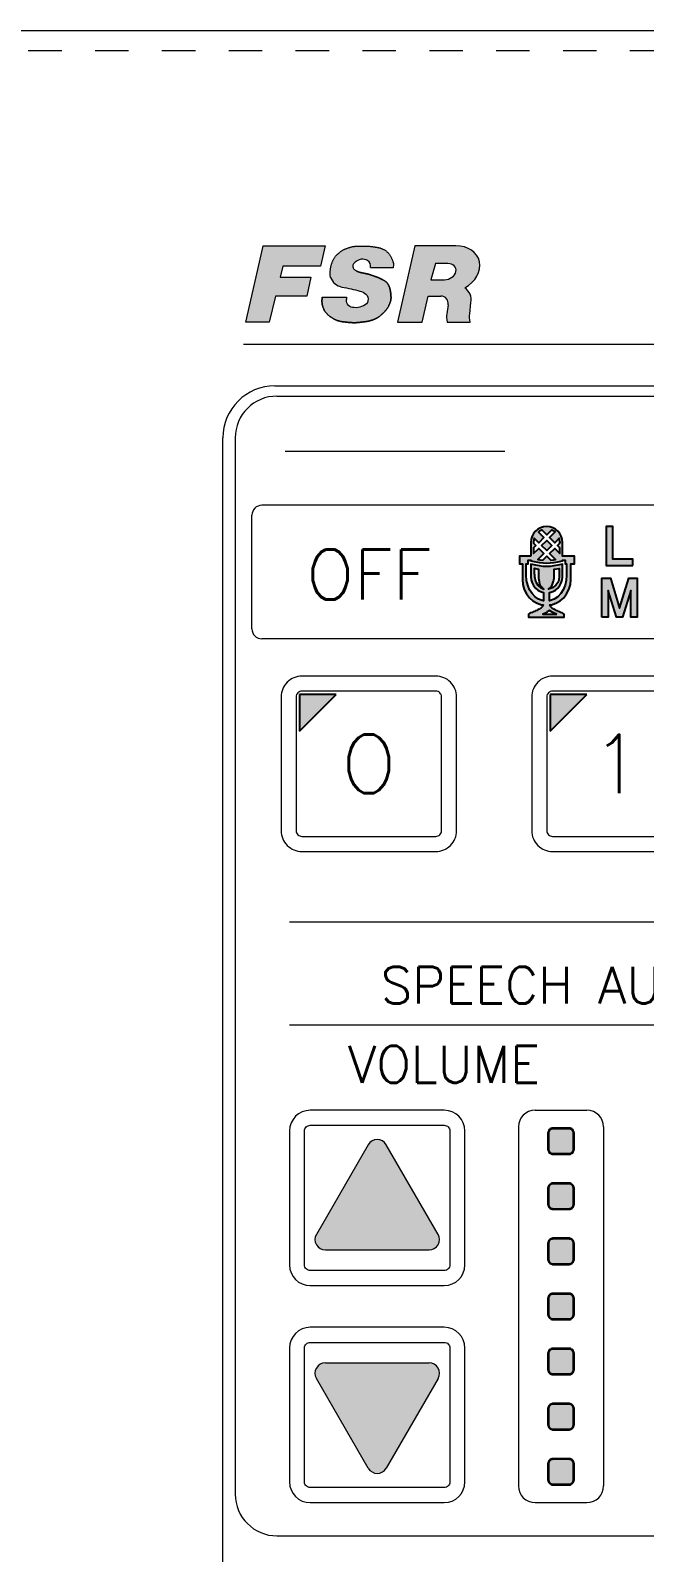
# Model space of a CAD drawing. Header units: inches. Extents: x 4.4 to 24.6, y 1.9 to 17.4.
# Drawn here: x 12.004 to 13.842, y 12.791 to 17.35 of the extents above; entities that cross this region are included whole.
import ezdxf
from ezdxf.enums import TextEntityAlignment as Align

# ---------------------------------------------------------------- set-up
doc = ezdxf.new("R2010")
doc.units = ezdxf.units.IN
doc.header["$LTSCALE"] = 0.4
doc.header["$MEASUREMENT"] = 0
doc.linetypes.add('HIDDEN', pattern=[0.375, 0.25, -0.125])
for name, color, linetype, lineweight in [('ML800-HIDDEN', 7, 'HIDDEN', 5), ('ML800-OBJECT', 7, 'Continuous', 15), ('ML800-TEXT', 7, 'Continuous', 9)]:
    doc.layers.add(name, color=color, linetype=linetype, lineweight=lineweight)
doc.layers.add('ML800-LED', color=251, linetype='Continuous')
doc.styles.add('LARGETEXT', font='romans.shx', dxfattribs={"height": 0.09})

# ---------------------------------------------------------------- blocks, each defined once
blk = doc.blocks.new('FSR')
h = blk.add_hatch(color=256)
h.paths.add_polyline_path([(0.5382, 0.2935, -0.172284), (0.5671, 0.2875, -0.332658), (0.5804, 0.2542), (0.6865, 0.2542), (0.688, 0.2698), (0.6874, 0.275), (0.687, 0.2768), (0.6866, 0.2786), (0.6862, 0.2804), (0.6856, 0.2823), (0.685, 0.2842), (0.6843, 0.2862), (0.6836, 0.2883), (0.6827, 0.2905), (0.6817, 0.2928), (0.6807, 0.2952), (0.6795, 0.2976), (0.6782, 0.3002), (0.6769, 0.3028), (0.6754, 0.3054), (0.674, 0.3081), (0.6724, 0.3106), (0.6709, 0.3131), (0.6693, 0.3155), (0.6677, 0.3177), (0.6661, 0.3198), (0.6645, 0.3218), (0.6628, 0.3237), (0.6611, 0.3255), (0.6593, 0.3272), (0.6574, 0.3289), (0.6554, 0.3306), (0.6533, 0.3322), (0.651, 0.3338), (0.6487, 0.3354), (0.6463, 0.337), (0.6438, 0.3384), (0.6413, 0.3398), (0.6387, 0.3411), (0.6361, 0.3423), (0.6335, 0.3434), (0.6309, 0.3444), (0.6283, 0.3453), (0.6257, 0.3461), (0.6232, 0.3468), (0.6206, 0.3474), (0.6181, 0.348), (0.6156, 0.3485), (0.6131, 0.349), (0.6106, 0.3495), (0.6082, 0.3499), (0.6058, 0.3503), (0.6033, 0.3507), (0.6009, 0.351), (0.5984, 0.3513), (0.5959, 0.3517), (0.5934, 0.352), (0.5909, 0.3523), (0.5883, 0.3527), (0.5858, 0.353), (0.5832, 0.3533), (0.5807, 0.3537), (0.5783, 0.3541), (0.5759, 0.3544), (0.5736, 0.3548), (0.5245, 0.3553), (0.5217, 0.3551), (0.519, 0.3549), (0.5164, 0.3547), (0.5138, 0.3545), (0.5113, 0.3542), (0.5088, 0.354), (0.5064, 0.3538), (0.5039, 0.3535), (0.5016, 0.3532), (0.4992, 0.3529), (0.4968, 0.3525), (0.4943, 0.352), (0.4919, 0.3514), (0.4894, 0.3507), (0.4868, 0.35), (0.4842, 0.3491), (0.4816, 0.3482), (0.479, 0.3473), (0.4764, 0.3464), (0.4738, 0.3454), (0.4712, 0.3444), (0.4686, 0.3435), (0.4661, 0.3426), (0.4636, 0.3416), (0.4612, 0.3407), (0.4587, 0.3396), (0.4563, 0.3385), (0.4539, 0.3373), (0.4515, 0.336), (0.4492, 0.3345), (0.4468, 0.3329), (0.4445, 0.3313), (0.4421, 0.3295), (0.4398, 0.3276), (0.4375, 0.3258), (0.4352, 0.3238), (0.433, 0.3219), (0.4308, 0.3199), (0.4286, 0.318), (0.4264, 0.316), (0.4243, 0.314), (0.4223, 0.3119), (0.4203, 0.3098), (0.4184, 0.3076), (0.4165, 0.3054), (0.4148, 0.3031), (0.4132, 0.3006), (0.4116, 0.2982), (0.4101, 0.2956), (0.4087, 0.2931), (0.4074, 0.2905), (0.4061, 0.2878), (0.405, 0.2852), (0.4039, 0.2825), (0.4028, 0.2799), (0.4018, 0.2772), (0.4009, 0.2744), (0.4, 0.2716), (0.3991, 0.2686), (0.3983, 0.2656), (0.3975, 0.2624), (0.3968, 0.2591), (0.3961, 0.2557), (0.3954, 0.2522), (0.3948, 0.2486), (0.3942, 0.245), (0.3937, 0.2413), (0.3934, 0.2377), (0.3931, 0.2341), (0.3929, 0.2305), (0.3929, 0.2271), (0.3929, 0.2237), (0.3931, 0.2204), (0.3934, 0.2173), (0.3938, 0.2143), (0.3943, 0.2114), (0.3949, 0.2088, 0.256407), (0.4483, 0.1643, -0.017323), (0.532, 0.1455, -0.121735), (0.5599, 0.1303, -0.580678), (0.5479, 0.077), (0.5395, 0.0739, -0.169947), (0.5053, 0.0686, -0.467288), (0.4697, 0.1055), (0.4692, 0.1171), (0.3556, 0.1169), (0.3554, 0.1121), (0.3552, 0.1076), (0.355, 0.1036), (0.3549, 0.0999), (0.3549, 0.0966), (0.355, 0.0934), (0.3552, 0.0904), (0.3556, 0.0875), (0.3561, 0.0847), (0.3567, 0.0819), (0.3574, 0.0793), (0.3582, 0.0767), (0.359, 0.0742), (0.3598, 0.0717), (0.3606, 0.0692), (0.3614, 0.0668), (0.3622, 0.0644), (0.3631, 0.0621), (0.364, 0.0598), (0.3649, 0.0576), (0.366, 0.0554), (0.3672, 0.0533), (0.3684, 0.0512), (0.3698, 0.0493), (0.3712, 0.0474), (0.3727, 0.0455), (0.3743, 0.0437), (0.376, 0.042), (0.3776, 0.0402), (0.3793, 0.0386), (0.3811, 0.0369), (0.3828, 0.0353), (0.3845, 0.0337), (0.3863, 0.0321), (0.3882, 0.0306), (0.39, 0.0291), (0.392, 0.0275), (0.394, 0.026), (0.396, 0.0245), (0.3981, 0.023), (0.4002, 0.0215), (0.4024, 0.0201), (0.4046, 0.0187), (0.4068, 0.0173), (0.409, 0.016), (0.4112, 0.0148), (0.4134, 0.0137), (0.4156, 0.0126), (0.4178, 0.0116), (0.42, 0.0106), (0.4222, 0.0097), (0.4244, 0.0089), (0.4267, 0.0081), (0.429, 0.0073), (0.4314, 0.0066), (0.4339, 0.0059), (0.4364, 0.0052), (0.4389, 0.0046), (0.4415, 0.004), (0.4441, 0.0035), (0.4467, 0.003), (0.4494, 0.0026), (0.452, 0.0022), (0.4546, 0.0018), (0.4572, 0.0015), (0.4598, 0.0012), (0.4624, 0.001), (0.4649, 0.0007), (0.4673, 0.0005), (0.4696, 0.0002), (0.4719, 0), (0.4741, -0.0002), (0.4763, -0.0005), (0.4784, -0.0007), (0.4805, -0.0009), (0.4826, -0.0011), (0.4847, -0.0013), (0.4868, -0.0015), (0.489, -0.0016), (0.4912, -0.0018), (0.4934, -0.0018), (0.4956, -0.0019), (0.4978, -0.002), (0.5001, -0.002), (0.5024, -0.002), (0.5047, -0.0021), (0.507, -0.0021), (0.5093, -0.002), (0.5116, -0.002), (0.514, -0.002), (0.5163, -0.0019), (0.5187, -0.0018), (0.521, -0.0016), (0.5234, -0.0014), (0.5257, -0.0012), (0.5281, -0.0009), (0.5305, -0.0006), (0.5328, -0.0003), (0.5352, 0), (0.5376, 0.0004), (0.54, 0.0007), (0.5424, 0.001), (0.5448, 0.0013), (0.5472, 0.0016), (0.5496, 0.0019), (0.552, 0.0021), (0.5544, 0.0024), (0.5567, 0.0027), (0.5591, 0.003), (0.5614, 0.0033), (0.5636, 0.0037), (0.5658, 0.0041), (0.5679, 0.0045), (0.57, 0.0049), (0.572, 0.0053), (0.574, 0.0058), (0.5759, 0.0063), (0.5777, 0.0068), (0.5795, 0.0072), (0.5812, 0.0077), (0.5829, 0.0082), (0.5846, 0.0087), (0.5863, 0.0093), (0.588, 0.0098), (0.5897, 0.0104), (0.5915, 0.0111), (0.5933, 0.0118), (0.5952, 0.0125), (0.5971, 0.0132), (0.599, 0.014), (0.6009, 0.0148), (0.6028, 0.0156), (0.6046, 0.0164), (0.6064, 0.0172), (0.608, 0.0179), (0.6096, 0.0187), (0.6112, 0.0195), (0.6127, 0.0204), (0.6142, 0.0213), (0.6157, 0.0223), (0.6173, 0.0233), (0.6189, 0.0244), (0.6205, 0.0257), (0.6222, 0.0271), (0.624, 0.0285), (0.6258, 0.03), (0.6277, 0.0316), (0.6296, 0.0333), (0.6315, 0.035), (0.6335, 0.0367), (0.6352, 0.0382), (0.652, 0.055), (0.6539, 0.0575), (0.6558, 0.0601), (0.6577, 0.0628), (0.6595, 0.0655), (0.6612, 0.0682), (0.6628, 0.071), (0.6644, 0.0737), (0.6658, 0.0765), (0.6672, 0.0792), (0.6685, 0.0818), (0.6696, 0.0844), (0.6707, 0.087), (0.6717, 0.0895), (0.6726, 0.0919), (0.6734, 0.0942), (0.674, 0.0965), (0.6746, 0.0987), (0.6751, 0.1009), (0.6756, 0.103), (0.6759, 0.105), (0.6762, 0.107), (0.6764, 0.1089), (0.6765, 0.1108), (0.6766, 0.1127), (0.6767, 0.1146), (0.6766, 0.1165), (0.6766, 0.1183), (0.6765, 0.1202), (0.6764, 0.122), (0.6763, 0.1239), (0.6761, 0.1257), (0.676, 0.1276), (0.6758, 0.1295), (0.6756, 0.1314), (0.6754, 0.1333), (0.6752, 0.1352), (0.675, 0.1371), (0.6747, 0.139), (0.6745, 0.1409), (0.6742, 0.1428), (0.6739, 0.1447), (0.6736, 0.1466), (0.6733, 0.1485), (0.6729, 0.1504), (0.6725, 0.1523), (0.6721, 0.1542), (0.6716, 0.1561), (0.671, 0.1581), (0.6704, 0.16), (0.6697, 0.162), (0.669, 0.1639), (0.6683, 0.1658), (0.6675, 0.1677), (0.6667, 0.1695), (0.6659, 0.1713), (0.665, 0.173), (0.6642, 0.1747), (0.6632, 0.1763), (0.6623, 0.1779), (0.6613, 0.1795), (0.6602, 0.181), (0.6591, 0.1824), (0.658, 0.1838), (0.6567, 0.1852), (0.6554, 0.1865), (0.6541, 0.1878), (0.6526, 0.1891), (0.6511, 0.1903), (0.6494, 0.1915), (0.6477, 0.1927), (0.6459, 0.1938), (0.644, 0.1949), (0.642, 0.1959), (0.6401, 0.1969), (0.6381, 0.1978), (0.6363, 0.1987), (0.6346, 0.1994), (0.6331, 0.2001), (0.6312, 0.201), (0.6295, 0.2019), (0.6283, 0.2026), (0.6278, 0.2029), (0.6271, 0.2033), (0.6262, 0.2038), (0.6252, 0.2044), (0.6239, 0.2051), (0.6224, 0.2058), (0.6207, 0.2066), (0.6189, 0.2074), (0.617, 0.2083), (0.615, 0.2091), (0.6129, 0.21), (0.6108, 0.2108), (0.6086, 0.2116), (0.6065, 0.2123), (0.6042, 0.2131), (0.602, 0.2138), (0.5998, 0.2146), (0.5975, 0.2154), (0.5952, 0.2161), (0.5929, 0.2169), (0.5907, 0.2177), (0.5884, 0.2185), (0.5862, 0.2193), (0.5841, 0.2201), (0.582, 0.2208), (0.5801, 0.2215), (0.5782, 0.2221), (0.5764, 0.2226), (0.5747, 0.2231), (0.5731, 0.2235), (0.5715, 0.2239), (0.5699, 0.2243), (0.5683, 0.2246), (0.5666, 0.225), (0.5648, 0.2254), (0.5628, 0.2258), (0.5608, 0.2262), (0.5587, 0.2266), (0.5565, 0.2271), (0.5542, 0.2276), (0.5518, 0.2281), (0.5494, 0.2286), (0.547, 0.2291), (0.5445, 0.2296), (0.542, 0.2302), (0.5396, 0.2307), (0.5371, 0.2312), (0.5347, 0.2318), (0.5324, 0.2324), (0.5301, 0.2331), (0.5279, 0.2338), (0.5258, 0.2346), (0.5238, 0.2354), (0.5219, 0.2363), (0.5201, 0.2372, -0.052854), (0.5066, 0.2452, -0.41838), (0.5026, 0.2727, -0.199774)])
h.paths.add_polyline_path([(0.1382, 0.1223), (0.284, 0.1223), (0.3029, 0.2099), (0.1605, 0.2099), (0.1731, 0.2617), (0.3486, 0.2617), (0.3696, 0.3558), (0.0809, 0.3558), (0.0791, 0.3487), (0, 0), (0.1089, 0)])
edge = h.paths.add_edge_path()
edge.add_line((0.8496, 0.122), (0.9089, 0.122))
edge.add_ellipse((0.9049, 0.0835), major_axis=(0.027, 0.0298), ratio=0.901208, start_angle=-54.09358, end_angle=39.19101, ccw=False)
edge.add_line((0.9425, 0.0812), (0.9361, 0.0398))
edge.add_arc((1.0118, 0.025), 0.0771, 168.93263, 198.06236)
edge.add_line((0.9385, 0.0011), (1.0457, 0.0011))
edge.add_arc((1.119, 0.025), 0.0771, 168.93263, 198.06236, ccw=False)
edge.add_line((1.0434, 0.0398), (1.0485, 0.0921))
edge.add_arc((0.9852, 0.1055), 0.0647, 348.06584, 417.54018)
edge.add_ellipse((0.9563, 0.2467), major_axis=(-0.1294, -0.0458), ratio=0.768806, start_angle=103.09013, end_angle=245.24428)
edge.add_line((0.9785, 0.3562), (0.7873, 0.3562))
edge.add_line((0.7873, 0.3562), (0.707, 0.0011))
edge.add_line((0.707, 0.0011), (0.8217, 0.0011))
edge.add_line((0.8217, 0.0011), (0.8496, 0.122))
edge = h.paths.add_edge_path(flags=16)
edge.add_line((0.8834, 0.2738), (0.8627, 0.1984))
edge.add_line((0.8627, 0.1984), (0.9197, 0.1984))
edge.add_line((0.9197, 0.1984), (0.926, 0.1984))
edge.add_ellipse((0.9332, 0.2361), major_axis=(-0.0445, -0.0158), ratio=0.768806, start_angle=65.83641, end_angle=245.27137)
edge.add_line((0.9408, 0.2738), (0.9352, 0.2738))
edge.add_line((0.9352, 0.2738), (0.8834, 0.2738))
at = {"linetype": 'Continuous'}
for points in [[(0, 0), (0.0791, 0.3487), (0.0809, 0.3558), (0.3696, 0.3558), (0.3486, 0.2617), (0.1731, 0.2617), (0.1605, 0.2099), (0.3029, 0.2099), (0.284, 0.1223), (0.1382, 0.1223), (0.1089, 0)], [(0.489, -0.0016), (0.4912, -0.0018), (0.4934, -0.0018), (0.4956, -0.0019), (0.4978, -0.002), (0.5001, -0.002), (0.5024, -0.002), (0.5047, -0.0021), (0.507, -0.0021), (0.5093, -0.002), (0.5116, -0.002), (0.514, -0.002), (0.5163, -0.0019), (0.5187, -0.0018), (0.521, -0.0016), (0.5234, -0.0014), (0.5257, -0.0012), (0.5281, -0.0009), (0.5305, -0.0006), (0.5328, -0.0003), (0.5352, 0), (0.5376, 0.0004), (0.54, 0.0007), (0.5424, 0.001), (0.5448, 0.0013), (0.5472, 0.0016), (0.5496, 0.0019), (0.552, 0.0021), (0.5544, 0.0024), (0.5567, 0.0027), (0.5591, 0.003), (0.5614, 0.0033), (0.5636, 0.0037), (0.5658, 0.0041), (0.5679, 0.0045), (0.57, 0.0049), (0.572, 0.0053), (0.574, 0.0058), (0.5759, 0.0063), (0.5777, 0.0068), (0.5795, 0.0072), (0.5812, 0.0077), (0.5829, 0.0082), (0.5846, 0.0087), (0.5863, 0.0093), (0.588, 0.0098), (0.5897, 0.0104), (0.5915, 0.0111), (0.5933, 0.0118), (0.5952, 0.0125), (0.5971, 0.0132), (0.599, 0.014), (0.6009, 0.0148), (0.6028, 0.0156), (0.6046, 0.0164), (0.6064, 0.0172), (0.608, 0.0179), (0.6096, 0.0187), (0.6112, 0.0195), (0.6127, 0.0204), (0.6142, 0.0213), (0.6157, 0.0223), (0.6173, 0.0233), (0.6189, 0.0244), (0.6205, 0.0257), (0.6222, 0.0271), (0.624, 0.0285), (0.6258, 0.03), (0.6277, 0.0316), (0.6296, 0.0333), (0.6315, 0.035), (0.6335, 0.0367), (0.6355, 0.0385), (0.6376, 0.0403), (0.6397, 0.0422), (0.6418, 0.0441), (0.6438, 0.046), (0.6459, 0.0481), (0.648, 0.0503), (0.65, 0.0526), (0.652, 0.055), (0.6539, 0.0575), (0.6558, 0.0601), (0.6577, 0.0628), (0.6595, 0.0655), (0.6612, 0.0682), (0.6628, 0.071), (0.6644, 0.0737), (0.6658, 0.0765), (0.6672, 0.0792), (0.6685, 0.0818), (0.6696, 0.0844), (0.6707, 0.087), (0.6717, 0.0895), (0.6726, 0.0919), (0.6734, 0.0942), (0.674, 0.0965), (0.6746, 0.0987), (0.6751, 0.1009), (0.6756, 0.103), (0.6759, 0.105), (0.6762, 0.107), (0.6764, 0.1089), (0.6765, 0.1108), (0.6766, 0.1127), (0.6767, 0.1146), (0.6766, 0.1165), (0.6766, 0.1183), (0.6765, 0.1202), (0.6764, 0.122), (0.6763, 0.1239), (0.6761, 0.1257), (0.676, 0.1276), (0.6758, 0.1295), (0.6756, 0.1314), (0.6754, 0.1333), (0.6752, 0.1352), (0.675, 0.1371), (0.6747, 0.139), (0.6745, 0.1409), (0.6742, 0.1428), (0.6739, 0.1447), (0.6736, 0.1466), (0.6733, 0.1485), (0.6729, 0.1504), (0.6725, 0.1523), (0.6721, 0.1542), (0.6716, 0.1561), (0.671, 0.1581), (0.6704, 0.16), (0.6697, 0.162), (0.669, 0.1639), (0.6683, 0.1658), (0.6675, 0.1677), (0.6667, 0.1695), (0.6659, 0.1713), (0.665, 0.173), (0.6642, 0.1747), (0.6632, 0.1763), (0.6623, 0.1779), (0.6613, 0.1795), (0.6602, 0.181), (0.6591, 0.1824), (0.658, 0.1838), (0.6567, 0.1852), (0.6554, 0.1865), (0.6541, 0.1878), (0.6526, 0.1891), (0.6511, 0.1903), (0.6494, 0.1915), (0.6477, 0.1927), (0.6459, 0.1938), (0.644, 0.1949), (0.642, 0.1959), (0.6401, 0.1969), (0.6381, 0.1978), (0.6363, 0.1987), (0.6346, 0.1994), (0.6331, 0.2001), (0.6318, 0.2007), (0.6308, 0.2012), (0.63, 0.2016), (0.6294, 0.2019), (0.6289, 0.2023), (0.6283, 0.2026), (0.6278, 0.2029), (0.6271, 0.2033), (0.6262, 0.2038), (0.6252, 0.2044), (0.6239, 0.2051), (0.6224, 0.2058), (0.6207, 0.2066), (0.6189, 0.2074), (0.617, 0.2083), (0.615, 0.2091), (0.6129, 0.21), (0.6108, 0.2108), (0.6086, 0.2116), (0.6065, 0.2123), (0.6042, 0.2131), (0.602, 0.2138), (0.5998, 0.2146), (0.5975, 0.2154), (0.5952, 0.2161), (0.5929, 0.2169), (0.5907, 0.2177), (0.5884, 0.2185), (0.5862, 0.2193), (0.5841, 0.2201), (0.582, 0.2208), (0.5801, 0.2215), (0.5782, 0.2221), (0.5764, 0.2226), (0.5747, 0.2231), (0.5731, 0.2235), (0.5715, 0.2239), (0.5699, 0.2243), (0.5683, 0.2246), (0.5666, 0.225), (0.5648, 0.2254), (0.5628, 0.2258), (0.5608, 0.2262), (0.5587, 0.2266), (0.5565, 0.2271), (0.5542, 0.2276), (0.5518, 0.2281), (0.5494, 0.2286), (0.547, 0.2291), (0.5445, 0.2296), (0.542, 0.2302), (0.5396, 0.2307), (0.5371, 0.2312), (0.5347, 0.2318), (0.5324, 0.2324), (0.5301, 0.2331), (0.5279, 0.2338), (0.5258, 0.2346), (0.5238, 0.2354), (0.5219, 0.2363), (0.5201, 0.2372), (0.5219, 0.2363), (0.5238, 0.2354), (0.5258, 0.2346), (0.5279, 0.2338), (0.5301, 0.2331), (0.5324, 0.2324), (0.5347, 0.2318), (0.5371, 0.2312), (0.5396, 0.2307), (0.542, 0.2302), (0.5445, 0.2296), (0.547, 0.2291), (0.5494, 0.2286), (0.5518, 0.2281), (0.5542, 0.2276), (0.5565, 0.2271), (0.5587, 0.2266), (0.5608, 0.2262), (0.5628, 0.2258), (0.5648, 0.2254), (0.5666, 0.225), (0.5683, 0.2246), (0.5699, 0.2243), (0.5715, 0.2239), (0.5731, 0.2235), (0.5747, 0.2231), (0.5764, 0.2226), (0.5782, 0.2221), (0.5801, 0.2215), (0.582, 0.2208), (0.5841, 0.2201), (0.5862, 0.2193), (0.5884, 0.2185), (0.5907, 0.2177), (0.5929, 0.2169), (0.5952, 0.2161), (0.5975, 0.2154), (0.5998, 0.2146), (0.602, 0.2138), (0.6042, 0.2131), (0.6065, 0.2123), (0.6086, 0.2116), (0.6108, 0.2108), (0.6129, 0.21), (0.615, 0.2091), (0.617, 0.2083), (0.6189, 0.2074), (0.6207, 0.2066), (0.6224, 0.2058), (0.6239, 0.2051), (0.6252, 0.2044), (0.6262, 0.2038), (0.6271, 0.2033), (0.6278, 0.2029), (0.6283, 0.2026), (0.6289, 0.2023), (0.6294, 0.2019), (0.63, 0.2016), (0.6308, 0.2012), (0.6318, 0.2007), (0.6331, 0.2001), (0.6346, 0.1994), (0.6363, 0.1987), (0.6381, 0.1978), (0.6401, 0.1969), (0.642, 0.1959), (0.644, 0.1949), (0.6459, 0.1938), (0.6477, 0.1927), (0.6494, 0.1915), (0.6511, 0.1903), (0.6526, 0.1891), (0.6541, 0.1878), (0.6554, 0.1865), (0.6567, 0.1852), (0.658, 0.1838), (0.6591, 0.1824), (0.6602, 0.181), (0.6613, 0.1795), (0.6623, 0.1779), (0.6632, 0.1763), (0.6642, 0.1747), (0.665, 0.173), (0.6659, 0.1713), (0.6667, 0.1695), (0.6675, 0.1677), (0.6683, 0.1658), (0.669, 0.1639), (0.6697, 0.162), (0.6704, 0.16), (0.671, 0.1581), (0.6716, 0.1561), (0.6721, 0.1542), (0.6725, 0.1523), (0.6729, 0.1504), (0.6733, 0.1485), (0.6736, 0.1466), (0.6739, 0.1447), (0.6742, 0.1428), (0.6745, 0.1409), (0.6747, 0.139), (0.675, 0.1371), (0.6752, 0.1352), (0.6754, 0.1333), (0.6756, 0.1314), (0.6758, 0.1295), (0.676, 0.1276), (0.6761, 0.1257), (0.6763, 0.1239), (0.6764, 0.122), (0.6765, 0.1202), (0.6766, 0.1183), (0.6766, 0.1165), (0.6767, 0.1146), (0.6766, 0.1127), (0.6765, 0.1108), (0.6764, 0.1089), (0.6762, 0.107), (0.6759, 0.105), (0.6756, 0.103), (0.6751, 0.1009), (0.6746, 0.0987), (0.674, 0.0965), (0.6734, 0.0942), (0.6726, 0.0919), (0.6717, 0.0895), (0.6707, 0.087), (0.6696, 0.0844), (0.6685, 0.0818), (0.6672, 0.0792), (0.6658, 0.0765), (0.6644, 0.0737), (0.6628, 0.071), (0.6612, 0.0682), (0.6595, 0.0655), (0.6577, 0.0628), (0.6558, 0.0601), (0.6539, 0.0575), (0.652, 0.055), (0.65, 0.0526), (0.648, 0.0503), (0.6459, 0.0481), (0.6438, 0.046), (0.6418, 0.0441), (0.6397, 0.0422), (0.6376, 0.0403), (0.6355, 0.0385), (0.6335, 0.0367), (0.6315, 0.035), (0.6296, 0.0333), (0.6277, 0.0316), (0.6258, 0.03), (0.624, 0.0285), (0.6222, 0.0271), (0.6205, 0.0257), (0.6189, 0.0244), (0.6173, 0.0233), (0.6157, 0.0223), (0.6142, 0.0213), (0.6127, 0.0204), (0.6112, 0.0195), (0.6096, 0.0187), (0.608, 0.0179), (0.6064, 0.0172), (0.6046, 0.0164), (0.6028, 0.0156), (0.6009, 0.0148), (0.599, 0.014), (0.5971, 0.0132), (0.5952, 0.0125), (0.5933, 0.0118), (0.5915, 0.0111), (0.5897, 0.0104), (0.588, 0.0098), (0.5863, 0.0093), (0.5846, 0.0087), (0.5829, 0.0082), (0.5812, 0.0077), (0.5795, 0.0072), (0.5777, 0.0068), (0.5759, 0.0063), (0.574, 0.0058), (0.572, 0.0053), (0.57, 0.0049), (0.5679, 0.0045), (0.5658, 0.0041), (0.5636, 0.0037), (0.5614, 0.0033), (0.5591, 0.003), (0.5567, 0.0027), (0.5544, 0.0024), (0.552, 0.0021), (0.5496, 0.0019), (0.5472, 0.0016), (0.5448, 0.0013), (0.5424, 0.001), (0.54, 0.0007), (0.5376, 0.0004), (0.5352, 0), (0.5328, -0.0003), (0.5305, -0.0006), (0.5281, -0.0009), (0.5257, -0.0012), (0.5234, -0.0014), (0.521, -0.0016), (0.5187, -0.0018), (0.5163, -0.0019), (0.514, -0.002), (0.5116, -0.002), (0.5093, -0.002), (0.507, -0.0021), (0.5047, -0.0021), (0.5024, -0.002), (0.5001, -0.002), (0.4978, -0.002), (0.4956, -0.0019), (0.4934, -0.0018), (0.4912, -0.0018), (0.489, -0.0016), (0.4868, -0.0015), (0.4847, -0.0013), (0.4826, -0.0011), (0.4805, -0.0009), (0.4784, -0.0007), (0.4763, -0.0005), (0.4741, -0.0002), (0.4719, 0), (0.4696, 0.0002), (0.4673, 0.0005), (0.4649, 0.0007), (0.4624, 0.001), (0.4598, 0.0012), (0.4572, 0.0015), (0.4546, 0.0018), (0.452, 0.0022), (0.4494, 0.0026), (0.4467, 0.003), (0.4441, 0.0035), (0.4415, 0.004), (0.4389, 0.0046), (0.4364, 0.0052), (0.4339, 0.0059), (0.4314, 0.0066), (0.429, 0.0073), (0.4267, 0.0081), (0.4244, 0.0089), (0.4222, 0.0097), (0.42, 0.0106), (0.4178, 0.0116), (0.4156, 0.0126), (0.4134, 0.0137), (0.4112, 0.0148), (0.409, 0.016), (0.4068, 0.0173), (0.4046, 0.0187), (0.4024, 0.0201), (0.4002, 0.0215), (0.3981, 0.023), (0.396, 0.0245), (0.394, 0.026), (0.392, 0.0275), (0.39, 0.0291), (0.3882, 0.0306), (0.3863, 0.0321), (0.3845, 0.0337), (0.3828, 0.0353), (0.3811, 0.0369), (0.3793, 0.0386), (0.3776, 0.0402), (0.376, 0.042), (0.3743, 0.0437), (0.3727, 0.0455), (0.3712, 0.0474), (0.3698, 0.0493), (0.3684, 0.0512), (0.3672, 0.0533), (0.366, 0.0554), (0.3649, 0.0576), (0.364, 0.0598), (0.3631, 0.0621), (0.3622, 0.0644), (0.3614, 0.0668), (0.3606, 0.0692), (0.3598, 0.0717), (0.359, 0.0742), (0.3582, 0.0767), (0.3574, 0.0793), (0.3567, 0.0819), (0.3561, 0.0847), (0.3556, 0.0875), (0.3552, 0.0904), (0.355, 0.0934), (0.3549, 0.0966), (0.3549, 0.0999), (0.355, 0.1036), (0.3552, 0.1076), (0.3554, 0.1121), (0.3556, 0.1169), (0.3554, 0.1121), (0.3552, 0.1076), (0.355, 0.1036), (0.3549, 0.0999), (0.3549, 0.0966), (0.355, 0.0934), (0.3552, 0.0904), (0.3556, 0.0875), (0.3561, 0.0847), (0.3567, 0.0819), (0.3574, 0.0793), (0.3582, 0.0767), (0.359, 0.0742), (0.3598, 0.0717), (0.3606, 0.0692), (0.3614, 0.0668), (0.3622, 0.0644), (0.3631, 0.0621), (0.364, 0.0598), (0.3649, 0.0576), (0.366, 0.0554), (0.3672, 0.0533), (0.3684, 0.0512), (0.3698, 0.0493), (0.3712, 0.0474), (0.3727, 0.0455), (0.3743, 0.0437), (0.376, 0.042), (0.3776, 0.0402), (0.3793, 0.0386), (0.3811, 0.0369), (0.3828, 0.0353), (0.3845, 0.0337), (0.3863, 0.0321), (0.3882, 0.0306), (0.39, 0.0291), (0.392, 0.0275), (0.394, 0.026), (0.396, 0.0245), (0.3981, 0.023), (0.4002, 0.0215), (0.4024, 0.0201), (0.4046, 0.0187), (0.4068, 0.0173), (0.409, 0.016), (0.4112, 0.0148), (0.4134, 0.0137), (0.4156, 0.0126), (0.4178, 0.0116), (0.42, 0.0106), (0.4222, 0.0097), (0.4244, 0.0089), (0.4267, 0.0081), (0.429, 0.0073), (0.4314, 0.0066), (0.4339, 0.0059), (0.4364, 0.0052), (0.4389, 0.0046), (0.4415, 0.004), (0.4441, 0.0035), (0.4467, 0.003), (0.4494, 0.0026), (0.452, 0.0022), (0.4546, 0.0018), (0.4572, 0.0015), (0.4598, 0.0012), (0.4624, 0.001), (0.4649, 0.0007), (0.4673, 0.0005), (0.4696, 0.0002), (0.4719, 0), (0.4741, -0.0002), (0.4763, -0.0005), (0.4784, -0.0007), (0.4805, -0.0009), (0.4826, -0.0011), (0.4847, -0.0013), (0.4868, -0.0015)]]:
    blk.add_lwpolyline(points, close=True, dxfattribs=at)
for points in [[(0.3949, 0.2088), (0.3943, 0.2114), (0.3938, 0.2143), (0.3934, 0.2173), (0.3931, 0.2204), (0.3929, 0.2237), (0.3929, 0.2271), (0.3929, 0.2305), (0.3931, 0.2341), (0.3934, 0.2377), (0.3937, 0.2413), (0.3942, 0.245), (0.3948, 0.2486), (0.3954, 0.2522), (0.3961, 0.2557), (0.3968, 0.2591), (0.3975, 0.2624), (0.3983, 0.2656), (0.3991, 0.2686), (0.4, 0.2716), (0.4009, 0.2744), (0.4018, 0.2772), (0.4028, 0.2799), (0.4039, 0.2825), (0.405, 0.2852), (0.4061, 0.2878), (0.4074, 0.2905), (0.4087, 0.2931), (0.4101, 0.2956), (0.4116, 0.2982), (0.4132, 0.3006), (0.4148, 0.3031), (0.4165, 0.3054), (0.4184, 0.3076), (0.4203, 0.3098), (0.4223, 0.3119), (0.4243, 0.314), (0.4264, 0.316), (0.4286, 0.318), (0.4308, 0.3199), (0.433, 0.3219), (0.4352, 0.3238), (0.4375, 0.3258), (0.4398, 0.3276), (0.4421, 0.3295), (0.4445, 0.3313), (0.4468, 0.3329), (0.4492, 0.3345), (0.4515, 0.336), (0.4539, 0.3373), (0.4563, 0.3385), (0.4587, 0.3396), (0.4612, 0.3407), (0.4636, 0.3416), (0.4661, 0.3426), (0.4686, 0.3435), (0.4712, 0.3444), (0.4738, 0.3454), (0.4764, 0.3464), (0.479, 0.3473), (0.4816, 0.3482), (0.4842, 0.3491), (0.4868, 0.35), (0.4894, 0.3507), (0.4919, 0.3514), (0.4943, 0.352), (0.4968, 0.3525), (0.4992, 0.3529), (0.5016, 0.3532), (0.5039, 0.3535), (0.5064, 0.3538), (0.5088, 0.354), (0.5113, 0.3542), (0.5138, 0.3545), (0.5164, 0.3547), (0.519, 0.3549), (0.5217, 0.3551), (0.5245, 0.3553), (0.5736, 0.3548), (0.5759, 0.3544), (0.5783, 0.3541), (0.5807, 0.3537), (0.5832, 0.3533), (0.5858, 0.353), (0.5883, 0.3527), (0.5909, 0.3523), (0.5934, 0.352), (0.5959, 0.3517), (0.5984, 0.3513), (0.6009, 0.351), (0.6033, 0.3507), (0.6058, 0.3503), (0.6082, 0.3499), (0.6106, 0.3495), (0.6131, 0.349), (0.6156, 0.3485), (0.6181, 0.348), (0.6206, 0.3474), (0.6232, 0.3468), (0.6257, 0.3461), (0.6283, 0.3453), (0.6309, 0.3444), (0.6335, 0.3434), (0.6361, 0.3423), (0.6387, 0.3411), (0.6413, 0.3398), (0.6438, 0.3384), (0.6463, 0.337), (0.6487, 0.3354), (0.651, 0.3338), (0.6533, 0.3322), (0.6554, 0.3306), (0.6574, 0.3289), (0.6593, 0.3272), (0.6611, 0.3255), (0.6628, 0.3237), (0.6645, 0.3218), (0.6661, 0.3198), (0.6677, 0.3177), (0.6693, 0.3155), (0.6709, 0.3131), (0.6724, 0.3106), (0.674, 0.3081), (0.6754, 0.3054), (0.6769, 0.3028), (0.6782, 0.3002), (0.6795, 0.2976), (0.6807, 0.2952), (0.6817, 0.2928), (0.6827, 0.2905), (0.6836, 0.2883), (0.6843, 0.2862), (0.685, 0.2842), (0.6856, 0.2823), (0.6862, 0.2804), (0.6866, 0.2786), (0.687, 0.2768), (0.6874, 0.275), (0.688, 0.2698), (0.6865, 0.2542), (0.5805, 0.2542)], [(0.9785, 0.3562), (0.7873, 0.3562), (0.707, 0.0011), (0.8217, 0.0011), (0.8496, 0.122), (0.9089, 0.122)], [(0.9408, 0.2738), (0.9352, 0.2738), (0.8834, 0.2738), (0.8627, 0.1984), (0.9197, 0.1984), (0.926, 0.1984)], [(0.3556, 0.1169), (0.4692, 0.1171), (0.4697, 0.1055)], [(0.6352, 0.0382), (0.652, 0.055)]]:
    blk.add_lwpolyline(points, dxfattribs=at)
for points in [[(0.5805, 0.2546, 0.329022), (0.5671, 0.2875, 0.172284), (0.5382, 0.2935, 0.199774), (0.5026, 0.2727, 0.41838), (0.5066, 0.2452, 0.052854), (0.5201, 0.2372)], [(0.3949, 0.2088, 0.256407), (0.4483, 0.1643, -0.017323), (0.532, 0.1455, -0.121735), (0.5599, 0.1303, -0.580678), (0.5479, 0.077), (0.5395, 0.0739, -0.169947), (0.5053, 0.0686, -0.467288), (0.4697, 0.1055)], [(0.9425, 0.0812), (0.9361, 0.0398, 0.127791), (0.9385, 0.0011), (1.0457, 0.0011, -0.127791), (1.0434, 0.0398), (1.0485, 0.0921, 0.312779), (1.0199, 0.1601)]]:
    blk.add_lwpolyline(points, format="xyb", dxfattribs=at)
for centre, major_axis, ratio, start_param, end_param in [((0.9563, 0.2467), (-0.1294, -0.0458), 0.768806, 1.799262, 4.281797), ((0.9332, 0.2361), (-0.0445, -0.0158), 0.768806, 1.149062, 4.280793), ((0.9049, 0.0835), (0.027, 0.0298), 0.901208, -0.944111, 0.684721)]:
    blk.add_ellipse(centre, major_axis=major_axis, ratio=ratio, start_param=start_param, end_param=end_param, dxfattribs=at)

msp = doc.modelspace()

# ---------------------------------------------------------------- hatches: boundary and pattern name
at = {"layer": 'ML800-LED'}
h = msp.add_hatch(color=256, dxfattribs=at)
h.paths.add_polyline_path([(13.6323, 15.7754), (13.6113, 15.7754), (13.5968, 15.7754), (13.5968, 15.8164), (13.5953, 15.8264), (13.5928, 15.8354), (13.5883, 15.8434), (13.5828, 15.8504), (13.5758, 15.8564), (13.5678, 15.8604), (13.5588, 15.8634), (13.5493, 15.8644), (13.5393, 15.8634), (13.5308, 15.8604), (13.5228, 15.8564), (13.5158, 15.8504), (13.5098, 15.8434), (13.5053, 15.8354), (13.5028, 15.8264), (13.5018, 15.8164), (13.5018, 15.7754), (13.4673, 15.7754), (13.4673, 15.7526), (13.4675, 15.7524), (13.4763, 15.7524), (13.4763, 15.7054), (13.4773, 15.6899), (13.4818, 15.6754), (13.4883, 15.6624), (13.4973, 15.6509), (13.5078, 15.6414), (13.5203, 15.6344), (13.5338, 15.6299), (13.5385, 15.6293), (13.5371, 15.6259), (13.5353, 15.6234), (13.5321, 15.6204), (13.5291, 15.6184), (13.5261, 15.6164), (13.5226, 15.6144), (13.5196, 15.6129), (13.5156, 15.6114), (13.5121, 15.6099), (13.5086, 15.6084), (13.5051, 15.6069), (13.5016, 15.6054), (13.4981, 15.6034), (13.4951, 15.6014), (13.4951, 15.5924), (13.6016, 15.5924), (13.6016, 15.6014), (13.5986, 15.6034), (13.5951, 15.6054), (13.5916, 15.6069), (13.5881, 15.6084), (13.5846, 15.6099), (13.5811, 15.6114), (13.5771, 15.6129), (13.5741, 15.6144), (13.5706, 15.6164), (13.5676, 15.6184), (13.5646, 15.6204), (13.5614, 15.6234), (13.5596, 15.6259), (13.5582, 15.6292), (13.5633, 15.6299), (13.5768, 15.6344), (13.5893, 15.6414), (13.6003, 15.6509), (13.6088, 15.6624), (13.6158, 15.6754), (13.6198, 15.6899), (13.6213, 15.7054), (13.6213, 15.7524), (13.6323, 15.7524)])
h.paths.add_polyline_path([(13.4878, 15.7524), (13.4937, 15.7524), (13.4938, 15.7525), (13.4938, 15.7634), (13.5018, 15.7634), (13.5018, 15.7616), (13.5164, 15.7583), (13.528, 15.7563), (13.539, 15.7549), (13.5493, 15.7544), (13.5596, 15.7549), (13.5706, 15.7563), (13.5822, 15.7583), (13.5966, 15.7616), (13.5968, 15.7618), (13.5968, 15.7634), (13.6048, 15.7634), (13.6048, 15.7524), (13.6088, 15.7524), (13.6088, 15.7179), (13.6078, 15.7024), (13.6043, 15.6879), (13.5988, 15.6749), (13.5913, 15.6634), (13.5823, 15.6539), (13.5718, 15.6469), (13.5603, 15.6424), (13.5572, 15.6419), (13.5572, 15.6668), (13.5588, 15.6669), (13.5678, 15.6694), (13.5758, 15.6739), (13.5828, 15.6799), (13.5883, 15.6869), (13.5928, 15.6949), (13.5953, 15.7039), (13.5968, 15.7134), (13.5968, 15.7514), (13.5822, 15.7481), (13.5706, 15.7461), (13.5596, 15.7447), (13.5493, 15.7442), (13.539, 15.7447), (13.528, 15.7461), (13.5164, 15.7481), (13.5018, 15.7514), (13.5018, 15.7134), (13.5028, 15.7039), (13.5053, 15.6949), (13.5098, 15.6869), (13.5158, 15.6799), (13.5228, 15.6739), (13.5308, 15.6694), (13.5393, 15.6669), (13.5395, 15.6669), (13.5395, 15.6418), (13.5358, 15.6424), (13.5248, 15.6469), (13.5143, 15.6539), (13.5053, 15.6634), (13.4978, 15.6749), (13.4923, 15.6879), (13.4888, 15.7024), (13.4878, 15.7179)], flags=17)
h.paths.add_polyline_path([(13.5098, 15.7829), (13.5098, 15.7999), (13.517, 15.8071), (13.5098, 15.8143), (13.5098, 15.816), (13.5107, 15.8249), (13.5119, 15.8292), (13.5255, 15.8155), (13.5408, 15.8308), (13.5244, 15.8472), (13.5273, 15.8497), (13.5339, 15.853), (13.5351, 15.8535), (13.5493, 15.8393), (13.5634, 15.8534), (13.5647, 15.853), (13.5749, 15.8479), (13.5578, 15.8308), (13.5731, 15.8155), (13.5863, 15.8288), (13.5875, 15.8247), (13.5888, 15.8158), (13.5888, 15.8143), (13.5816, 15.8071), (13.5888, 15.7999), (13.5888, 15.7829), (13.5731, 15.7986), (13.5578, 15.7833), (13.5758, 15.7653), (13.5695, 15.7642), (13.561, 15.7631), (13.5493, 15.7748), (13.5376, 15.7631), (13.5292, 15.7642), (13.5228, 15.7653), (13.5408, 15.7833), (13.5255, 15.7986)], flags=16)
h.paths.add_polyline_path([(13.5118, 15.7382), (13.5257, 15.7355), (13.5257, 15.7229), (13.5258, 15.708), (13.5263, 15.7031), (13.5273, 15.6986), (13.5289, 15.691), (13.5307, 15.6866), (13.533, 15.6834), (13.5343, 15.6821), (13.5406, 15.6761), (13.5302, 15.6814), (13.5261, 15.6849), (13.523, 15.6885), (13.5179, 15.6967), (13.5159, 15.7008), (13.5141, 15.7053), (13.5131, 15.7094), (13.5124, 15.7145), (13.5121, 15.7196), (13.5118, 15.7246)], flags=16)
h.paths.add_polyline_path([(13.534, 15.8071), (13.5493, 15.8224), (13.5646, 15.8071), (13.5493, 15.7918)], flags=0)
h.paths.add_polyline_path([(13.5717, 15.736), (13.5867, 15.7388), (13.5867, 15.7242), (13.5866, 15.714), (13.5853, 15.7048), (13.5841, 15.7002), (13.5824, 15.6961), (13.5765, 15.688), (13.5719, 15.6844), (13.5663, 15.6808), (13.5546, 15.676), (13.5617, 15.6829), (13.5643, 15.6868), (13.5665, 15.6912), (13.5696, 15.7001), (13.5705, 15.7045), (13.571, 15.7094), (13.5713, 15.7139), (13.5716, 15.7193), (13.5717, 15.7238)], flags=16)
h.paths.add_polyline_path([(13.5576, 15.6121), (13.5659, 15.6074), (13.5695, 15.6056), (13.5737, 15.604), (13.5797, 15.6014), (13.5372, 15.6014), (13.5376, 15.6016), (13.542, 15.6035), (13.5459, 15.6049), (13.5507, 15.6082)], flags=16)
h = msp.add_hatch(color=256, dxfattribs=at)
h.paths.add_polyline_path([(13.7465, 15.8642), (13.7273, 15.8642), (13.7273, 15.7477), (13.8068, 15.7477), (13.8068, 15.7659), (13.7465, 15.7659)])
h.paths.add_polyline_path([(13.7396, 15.7092), (13.7138, 15.7092), (13.7138, 15.5927), (13.7334, 15.5927), (13.7334, 15.6725), (13.758, 15.5927), (13.7757, 15.5927), (13.8007, 15.6723), (13.8007, 15.5927), (13.8199, 15.5927), (13.8199, 15.7092), (13.7946, 15.7092), (13.7671, 15.62)])
for points in [[(12.9194, 15.361), (12.8094, 15.361), (12.8094, 15.251)], [(13.6694, 15.361), (13.5594, 15.361), (13.5594, 15.251)], [(13.6292, 14.0475, 0.414214), (13.6159, 14.0607), (13.5679, 14.0607, 0.414214), (13.5547, 14.0475), (13.5547, 13.9995, 0.414214), (13.5679, 13.9862), (13.6159, 13.9862, 0.414214), (13.6292, 13.9995)], [(13.6292, 13.8825, 0.414214), (13.6159, 13.8957), (13.5679, 13.8957, 0.414214), (13.5547, 13.8825), (13.5547, 13.8345, 0.414214), (13.5679, 13.8212), (13.6159, 13.8212, 0.414214), (13.6292, 13.8345)], [(13.6292, 13.7175, 0.414214), (13.6159, 13.7307), (13.5679, 13.7307, 0.414214), (13.5547, 13.7175), (13.5547, 13.6695, 0.414214), (13.5679, 13.6562), (13.6159, 13.6562, 0.414214), (13.6292, 13.6695)], [(13.6292, 13.5525, 0.414214), (13.6159, 13.5657), (13.5679, 13.5657, 0.414214), (13.5547, 13.5525), (13.5547, 13.5045, 0.414214), (13.5679, 13.4912), (13.6159, 13.4912, 0.414214), (13.6292, 13.5045)], [(13.6292, 13.3875, 0.414214), (13.6159, 13.4007), (13.5679, 13.4007, 0.414214), (13.5547, 13.3875), (13.5547, 13.3395, 0.414214), (13.5679, 13.3262), (13.6159, 13.3262, 0.414214), (13.6292, 13.3395)], [(13.6292, 13.2225, 0.414214), (13.6159, 13.2357), (13.5679, 13.2357, 0.414214), (13.5547, 13.2225), (13.5547, 13.1745, 0.414214), (13.5679, 13.1612), (13.6159, 13.1612, 0.414214), (13.6292, 13.1745)], [(13.6292, 13.0575, 0.414214), (13.6159, 13.0707), (13.5679, 13.0707, 0.414214), (13.5547, 13.0575), (13.5547, 13.0095, 0.414214), (13.5679, 12.9962), (13.6159, 12.9962, 0.414214), (13.6292, 13.0095)]]:
    msp.add_hatch(color=256, dxfattribs=at).paths.add_polyline_path(points)
at = {"layer": 'ML800-TEXT'}
for points in [[(13.0687, 14.0129, 0.57735), (13.015, 14.0129), (12.8598, 13.7442, 0.57735), (12.8867, 13.6977), (13.197, 13.6977, 0.57735), (13.2239, 13.7442)], [(13.2239, 13.3128, 0.57735), (13.197, 13.3593), (12.8867, 13.3593, 0.57735), (12.8598, 13.3128), (13.015, 13.0441, 0.57735), (13.0687, 13.0441)]]:
    msp.add_hatch(color=256, dxfattribs=at).paths.add_polyline_path(points)

# ---------------------------------------------------------------- linework, layer by layer
at = {"layer": 'ML800-HIDDEN'}
msp.add_line((5.3979, 17.2895), (22.3859, 17.2895), dxfattribs=at)
at = {"layer": 'ML800-LED'}
for p, q in [((12.9194, 15.361), (12.8094, 15.361)), ((12.8094, 15.361), (12.8094, 15.251)), ((12.8094, 15.251), (12.9194, 15.361)), ((13.5594, 15.251), (13.6694, 15.361)), ((13.5594, 15.361), (13.5594, 15.251)), ((13.6694, 15.361), (13.5594, 15.361))]:
    msp.add_line(p, q, dxfattribs=at)
for points in [[(13.5018, 15.7754), (13.4673, 15.7754), (13.4673, 15.7524), (13.4763, 15.7524), (13.4763, 15.7054), (13.4773, 15.6899), (13.4818, 15.6754), (13.4883, 15.6624), (13.4973, 15.6509), (13.5078, 15.6414), (13.5203, 15.6344), (13.5338, 15.6299), (13.5385, 15.6293), (13.5371, 15.6259), (13.5353, 15.6234), (13.5321, 15.6204), (13.5291, 15.6184), (13.5261, 15.6164), (13.5226, 15.6144), (13.5196, 15.6129), (13.5156, 15.6114), (13.5121, 15.6099), (13.5086, 15.6084), (13.5051, 15.6069), (13.5016, 15.6054), (13.4981, 15.6034), (13.4951, 15.6014), (13.4951, 15.5924), (13.6016, 15.5924), (13.6016, 15.6014), (13.5986, 15.6034), (13.5951, 15.6054), (13.5916, 15.6069), (13.5881, 15.6084), (13.5846, 15.6099), (13.5811, 15.6114), (13.5771, 15.6129), (13.5741, 15.6144), (13.5706, 15.6164), (13.5676, 15.6184), (13.5646, 15.6204), (13.5614, 15.6234), (13.5596, 15.6259), (13.5582, 15.6292), (13.5633, 15.6299), (13.5768, 15.6344), (13.5893, 15.6414), (13.6003, 15.6509), (13.6088, 15.6624), (13.6158, 15.6754), (13.6198, 15.6899), (13.6213, 15.7054), (13.6213, 15.7524), (13.6323, 15.7524), (13.6323, 15.7754), (13.6113, 15.7754), (13.5968, 15.7754), (13.5968, 15.8164), (13.5953, 15.8264), (13.5928, 15.8354), (13.5883, 15.8434), (13.5828, 15.8504), (13.5758, 15.8564), (13.5678, 15.8604), (13.5588, 15.8634), (13.5493, 15.8644), (13.5393, 15.8634), (13.5308, 15.8604), (13.5228, 15.8564), (13.5158, 15.8504), (13.5098, 15.8434), (13.5053, 15.8354), (13.5028, 15.8264), (13.5018, 15.8164), (13.5018, 15.7754)], [(13.5265, 15.8491), (13.5273, 15.8497)], [(13.5883, 15.819), (13.5888, 15.8158)], [(13.4675, 15.7524), (13.4673, 15.7526)], [(13.4943, 15.7634), (13.5018, 15.7634), (13.5018, 15.7616), (13.5164, 15.7583), (13.528, 15.7563), (13.539, 15.7549), (13.5493, 15.7544), (13.5596, 15.7549), (13.5706, 15.7563), (13.5822, 15.7583), (13.5968, 15.7616), (13.5968, 15.7634), (13.6048, 15.7634), (13.6048, 15.7524), (13.6088, 15.7524), (13.6088, 15.7179), (13.6078, 15.7024), (13.6043, 15.6879), (13.5988, 15.6749), (13.5913, 15.6634), (13.5823, 15.6539), (13.5718, 15.6469), (13.5603, 15.6424), (13.5572, 15.6419), (13.5572, 15.6668), (13.5588, 15.6669), (13.5678, 15.6694), (13.5758, 15.6739), (13.5828, 15.6799), (13.5883, 15.6869), (13.5928, 15.6949), (13.5953, 15.7039), (13.5968, 15.7134), (13.5968, 15.7514), (13.5822, 15.7481), (13.5706, 15.7461), (13.5596, 15.7447), (13.5493, 15.7442), (13.539, 15.7447), (13.528, 15.7461), (13.5164, 15.7481), (13.5018, 15.7514), (13.5018, 15.7134), (13.5028, 15.7039), (13.5053, 15.6949), (13.5098, 15.6869), (13.5158, 15.6799), (13.5228, 15.6739), (13.5308, 15.6694), (13.5393, 15.6669), (13.5395, 15.6669), (13.5395, 15.6418), (13.5358, 15.6424), (13.5248, 15.6469), (13.5143, 15.6539), (13.5053, 15.6634), (13.4978, 15.6749), (13.4923, 15.6879), (13.4888, 15.7024), (13.4878, 15.7179), (13.4878, 15.7524), (13.4938, 15.7524), (13.4938, 15.7634), (13.5018, 15.7634)], [(13.4937, 15.7524), (13.4938, 15.7525)], [(13.5018, 15.7616), (13.5018, 15.7634)], [(13.5966, 15.7616), (13.5968, 15.7618)], [(13.5343, 15.6821), (13.533, 15.6834)]]:
    msp.add_lwpolyline(points, dxfattribs=at)
for points in [[(13.8068, 15.7477), (13.8068, 15.7659), (13.7465, 15.7659), (13.7465, 15.8642), (13.7273, 15.8642), (13.7273, 15.7477)], [(13.561, 15.7631), (13.5695, 15.7642), (13.5758, 15.7653), (13.5578, 15.7833), (13.5731, 15.7986), (13.5888, 15.7829), (13.5888, 15.7999), (13.5816, 15.8071), (13.5888, 15.8143), (13.5888, 15.8158), (13.5875, 15.8247), (13.5863, 15.8288), (13.5731, 15.8155), (13.5578, 15.8308), (13.5749, 15.8479), (13.5647, 15.853), (13.5634, 15.8534), (13.5493, 15.8393), (13.5351, 15.8535), (13.5339, 15.853), (13.5273, 15.8497), (13.5244, 15.8472), (13.5408, 15.8308), (13.5255, 15.8155), (13.5119, 15.8292), (13.5107, 15.8249), (13.5098, 15.816), (13.5098, 15.8143), (13.517, 15.8071), (13.5098, 15.7999), (13.5098, 15.7829), (13.5255, 15.7986), (13.5408, 15.7833), (13.5228, 15.7653), (13.5292, 15.7642), (13.5376, 15.7631), (13.5493, 15.7748)], [(13.534, 15.8071), (13.5493, 15.8224), (13.5646, 15.8071), (13.5493, 15.7918)], [(13.5118, 15.7246), (13.5121, 15.7196), (13.5124, 15.7145), (13.5131, 15.7094), (13.5141, 15.7053), (13.5159, 15.7008), (13.5179, 15.6967), (13.523, 15.6885), (13.5261, 15.6849), (13.5302, 15.6814), (13.5406, 15.6761), (13.5331, 15.6832), (13.5307, 15.6866), (13.5289, 15.691), (13.5273, 15.6986), (13.5263, 15.7031), (13.5258, 15.708), (13.5257, 15.7229), (13.5257, 15.7355), (13.5118, 15.7382)], [(13.5867, 15.7242), (13.5866, 15.714), (13.5853, 15.7048), (13.5841, 15.7002), (13.5824, 15.6961), (13.5765, 15.688), (13.5719, 15.6844), (13.5663, 15.6808), (13.5546, 15.676), (13.5617, 15.6829), (13.5643, 15.6868), (13.5665, 15.6912), (13.5696, 15.7001), (13.5705, 15.7045), (13.571, 15.7094), (13.5713, 15.7139), (13.5716, 15.7193), (13.5717, 15.7238), (13.5717, 15.736), (13.5867, 15.7388)], [(13.7138, 15.5927), (13.7138, 15.7092), (13.7396, 15.7092), (13.7671, 15.62), (13.7946, 15.7092), (13.8199, 15.7092), (13.8199, 15.5927), (13.8007, 15.5927), (13.8007, 15.6723), (13.7757, 15.5927), (13.758, 15.5927), (13.7334, 15.6725), (13.7334, 15.5927)], [(13.5797, 15.6014), (13.5737, 15.604), (13.5695, 15.6056), (13.5659, 15.6074), (13.5576, 15.6121), (13.5507, 15.6082), (13.5459, 15.6049), (13.542, 15.6035), (13.5376, 15.6016), (13.5372, 15.6014)]]:
    msp.add_lwpolyline(points, close=True, dxfattribs=at)
for points in [[(13.6309, 14.0475, 0.414214), (13.6159, 14.0625), (13.5679, 14.0625, 0.414214), (13.5529, 14.0475), (13.5529, 13.9995, 0.414214), (13.5679, 13.9845), (13.6159, 13.9845, 0.414214), (13.6309, 13.9995)], [(13.6292, 14.0475, 0.414214), (13.6159, 14.0607), (13.5679, 14.0607, 0.414214), (13.5547, 14.0475), (13.5547, 13.9995, 0.414214), (13.5679, 13.9862), (13.6159, 13.9862, 0.414214), (13.6292, 13.9995)], [(13.6309, 13.8825, 0.414214), (13.6159, 13.8975), (13.5679, 13.8975, 0.414214), (13.5529, 13.8825), (13.5529, 13.8345, 0.414214), (13.5679, 13.8195), (13.6159, 13.8195, 0.414214), (13.6309, 13.8345)], [(13.6292, 13.8825, 0.414214), (13.6159, 13.8957), (13.5679, 13.8957, 0.414214), (13.5547, 13.8825), (13.5547, 13.8345, 0.414214), (13.5679, 13.8212), (13.6159, 13.8212, 0.414214), (13.6292, 13.8345)], [(13.6309, 13.7175, 0.414214), (13.6159, 13.7325), (13.5679, 13.7325, 0.414214), (13.5529, 13.7175), (13.5529, 13.6695, 0.414214), (13.5679, 13.6545), (13.6159, 13.6545, 0.414214), (13.6309, 13.6695)], [(13.6292, 13.7175, 0.414214), (13.6159, 13.7307), (13.5679, 13.7307, 0.414214), (13.5547, 13.7175), (13.5547, 13.6695, 0.414214), (13.5679, 13.6562), (13.6159, 13.6562, 0.414214), (13.6292, 13.6695)], [(13.6309, 13.5525, 0.414214), (13.6159, 13.5675), (13.5679, 13.5675, 0.414214), (13.5529, 13.5525), (13.5529, 13.5045, 0.414214), (13.5679, 13.4895), (13.6159, 13.4895, 0.414214), (13.6309, 13.5045)], [(13.6292, 13.5525, 0.414214), (13.6159, 13.5657), (13.5679, 13.5657, 0.414214), (13.5547, 13.5525), (13.5547, 13.5045, 0.414214), (13.5679, 13.4912), (13.6159, 13.4912, 0.414214), (13.6292, 13.5045)], [(13.6309, 13.3875, 0.414214), (13.6159, 13.4025), (13.5679, 13.4025, 0.414214), (13.5529, 13.3875), (13.5529, 13.3395, 0.414214), (13.5679, 13.3245), (13.6159, 13.3245, 0.414214), (13.6309, 13.3395)], [(13.6292, 13.3875, 0.414214), (13.6159, 13.4007), (13.5679, 13.4007, 0.414214), (13.5547, 13.3875), (13.5547, 13.3395, 0.414214), (13.5679, 13.3262), (13.6159, 13.3262, 0.414214), (13.6292, 13.3395)], [(13.6309, 13.2225, 0.414214), (13.6159, 13.2375), (13.5679, 13.2375, 0.414214), (13.5529, 13.2225), (13.5529, 13.1745, 0.414214), (13.5679, 13.1595), (13.6159, 13.1595, 0.414214), (13.6309, 13.1745)], [(13.6292, 13.2225, 0.414214), (13.6159, 13.2357), (13.5679, 13.2357, 0.414214), (13.5547, 13.2225), (13.5547, 13.1745, 0.414214), (13.5679, 13.1612), (13.6159, 13.1612, 0.414214), (13.6292, 13.1745)], [(13.6309, 13.0575, 0.414214), (13.6159, 13.0725), (13.5679, 13.0725, 0.414214), (13.5529, 13.0575), (13.5529, 13.0095, 0.414214), (13.5679, 12.9945), (13.6159, 12.9945, 0.414214), (13.6309, 13.0095)], [(13.6292, 13.0575, 0.414214), (13.6159, 13.0707), (13.5679, 13.0707, 0.414214), (13.5547, 13.0575), (13.5547, 13.0095, 0.414214), (13.5679, 12.9962), (13.6159, 12.9962, 0.414214), (13.6292, 13.0095)]]:
    msp.add_lwpolyline(points, format="xyb", close=True, dxfattribs=at)
at = {"layer": 'ML800-OBJECT'}
for p, q in [((5.3269, 17.3495), (22.4569, 17.3495)), ((12.7359, 16.2855), (19.2979, 16.2855)), ((12.7419, 16.2545), (19.2919, 16.2545)), ((12.5799, 11.1915), (12.5799, 16.1295)), ((12.6169, 16.1295), (12.6169, 12.9665)), ((19.3369, 15.9276), (12.6969, 15.9276)), ((12.6669, 15.5576), (12.6669, 15.8976)), ((19.3369, 15.5276), (12.6969, 15.5276)), ((13.2424, 14.116), (12.8414, 14.116)), ((13.5144, 14.116), (13.6694, 14.116)), ((12.7794, 14.054), (12.7794, 13.653)), ((13.3044, 13.653), (13.3044, 14.054)), ((13.4644, 14.066), (13.4644, 12.991)), ((13.7194, 14.066), (13.7194, 12.991)), ((12.8414, 13.591), (13.2424, 13.591)), ((13.2424, 13.466), (12.8414, 13.466)), ((12.7794, 13.404), (12.7794, 13.003)), ((13.3044, 13.003), (13.3044, 13.404)), ((12.8414, 12.941), (13.2424, 12.941)), ((13.5144, 12.941), (13.6694, 12.941)), ((12.7419, 12.8415), (19.2919, 12.8415))]:
    msp.add_line(p, q, dxfattribs=at)
for points in [[(12.8164, 15.416, 0.414214), (12.7544, 15.354), (12.7544, 14.953, 0.414214), (12.8164, 14.891), (13.2174, 14.891, 0.414214), (13.2794, 14.953), (13.2794, 15.354, 0.414214), (13.2174, 15.416)], [(13.5664, 15.416, 0.414214), (13.5044, 15.354), (13.5044, 14.953, 0.414214), (13.5664, 14.891), (13.9674, 14.891, 0.414214), (14.0294, 14.953), (14.0294, 15.354, 0.414214), (13.9674, 15.416)], [(12.8164, 15.371, 0.414214), (12.7994, 15.354), (12.7994, 14.953, 0.414214), (12.8164, 14.936), (13.2174, 14.936, 0.414214), (13.2344, 14.953), (13.2344, 15.354, 0.414214), (13.2174, 15.371)], [(13.5664, 15.371, 0.414214), (13.5494, 15.354), (13.5494, 14.953, 0.414214), (13.5664, 14.936), (13.9674, 14.936, 0.414214), (13.9844, 14.953), (13.9844, 15.354, 0.414214), (13.9674, 15.371)], [(13.2424, 14.071, -0.414214), (13.2594, 14.054), (13.2594, 13.653, -0.414214), (13.2424, 13.636), (12.8414, 13.636, -0.414214), (12.8244, 13.653), (12.8244, 14.054, -0.414214), (12.8414, 14.071)], [(13.2424, 13.421, -0.414214), (13.2594, 13.404), (13.2594, 13.003, -0.414214), (13.2424, 12.986), (12.8414, 12.986, -0.414214), (12.8244, 13.003), (12.8244, 13.404, -0.414214), (12.8414, 13.421)]]:
    msp.add_lwpolyline(points, format="xyb", close=True, dxfattribs=at)
for centre, radius, start, end in [((12.7359, 16.1295), 0.156, 90, 180), ((12.7419, 16.1295), 0.125, 90, 180), ((12.6969, 15.8976), 0.03, 90, 180), ((12.6969, 15.5576), 0.03, 180, 270), ((12.8414, 14.054), 0.062, 90, 180), ((13.2424, 14.054), 0.062, 0, 90), ((13.5144, 14.066), 0.05, 90, 180), ((13.6694, 14.066), 0.05, 360, 90), ((12.8414, 13.653), 0.062, 180, 270), ((13.2424, 13.653), 0.062, 270, 0), ((12.8414, 13.404), 0.062, 90, 180), ((13.2424, 13.404), 0.062, 0, 90), ((12.8414, 13.003), 0.062, 180, 270), ((13.2424, 13.003), 0.062, 270, 0), ((13.5144, 12.991), 0.05, 180, 270), ((13.6694, 12.991), 0.05, 270, 360), ((12.7419, 12.9665), 0.125, 180, 270)]:
    msp.add_arc(centre, radius, start, end, dxfattribs=at)
at = {"layer": 'ML800-TEXT'}
for p, q in [((12.6419, 16.4105), (19.3919, 16.4105)), ((12.7669, 16.0901), (13.4241, 16.0901)), ((12.7794, 14.6804), (15.1335, 14.6804)), ((12.7794, 14.372), (14.4315, 14.372)), ((13.015, 14.0129), (12.8598, 13.7442)), ((13.2239, 13.7442), (13.0687, 14.0129)), ((12.8867, 13.6977), (13.197, 13.6977)), ((12.8867, 13.3593), (13.197, 13.3593)), ((13.015, 13.0441), (12.8598, 13.3128)), ((13.2239, 13.3128), (13.0687, 13.0441))]:
    msp.add_line(p, q, dxfattribs=at)
for centre, start, end in [((13.0419, 13.9974), 30, 150), ((12.8867, 13.7287), 150, 270), ((13.197, 13.7287), 270, 30), ((12.8867, 13.3283), 90, 210), ((13.197, 13.3283), 330, 90), ((13.0419, 13.0596), 210, 330)]:
    msp.add_arc(centre, 0.031, start, end, dxfattribs=at)

# ---------------------------------------------------------------- block references
at = {"layer": 'ML800-TEXT', "xscale": 0.6425154919595779, "yscale": 0.6425154919595779, "zscale": 0.6425154919595779}
msp.add_blockref('FSR', (12.6485, 16.4757), dxfattribs=at)

# ---------------------------------------------------------------- texts
at = {"layer": 'ML800-TEXT', "style": 'LARGETEXT'}
for s, height, p in [('OFF', 0.15, (13.0169, 15.7201)), ('O', 0.175, (13.0169, 15.1535)), ('1', 0.175, (13.7589, 15.1535)), ('SPEECH AUDIO', 0.11, (13.5919, 14.4905)), ('VOLUME', 0.11, (13.2419, 14.2535))]:
    msp.add_text(s, height=height, dxfattribs=at).set_placement(p, align=Align.MIDDLE)

doc.saveas('drawing.dxf')
